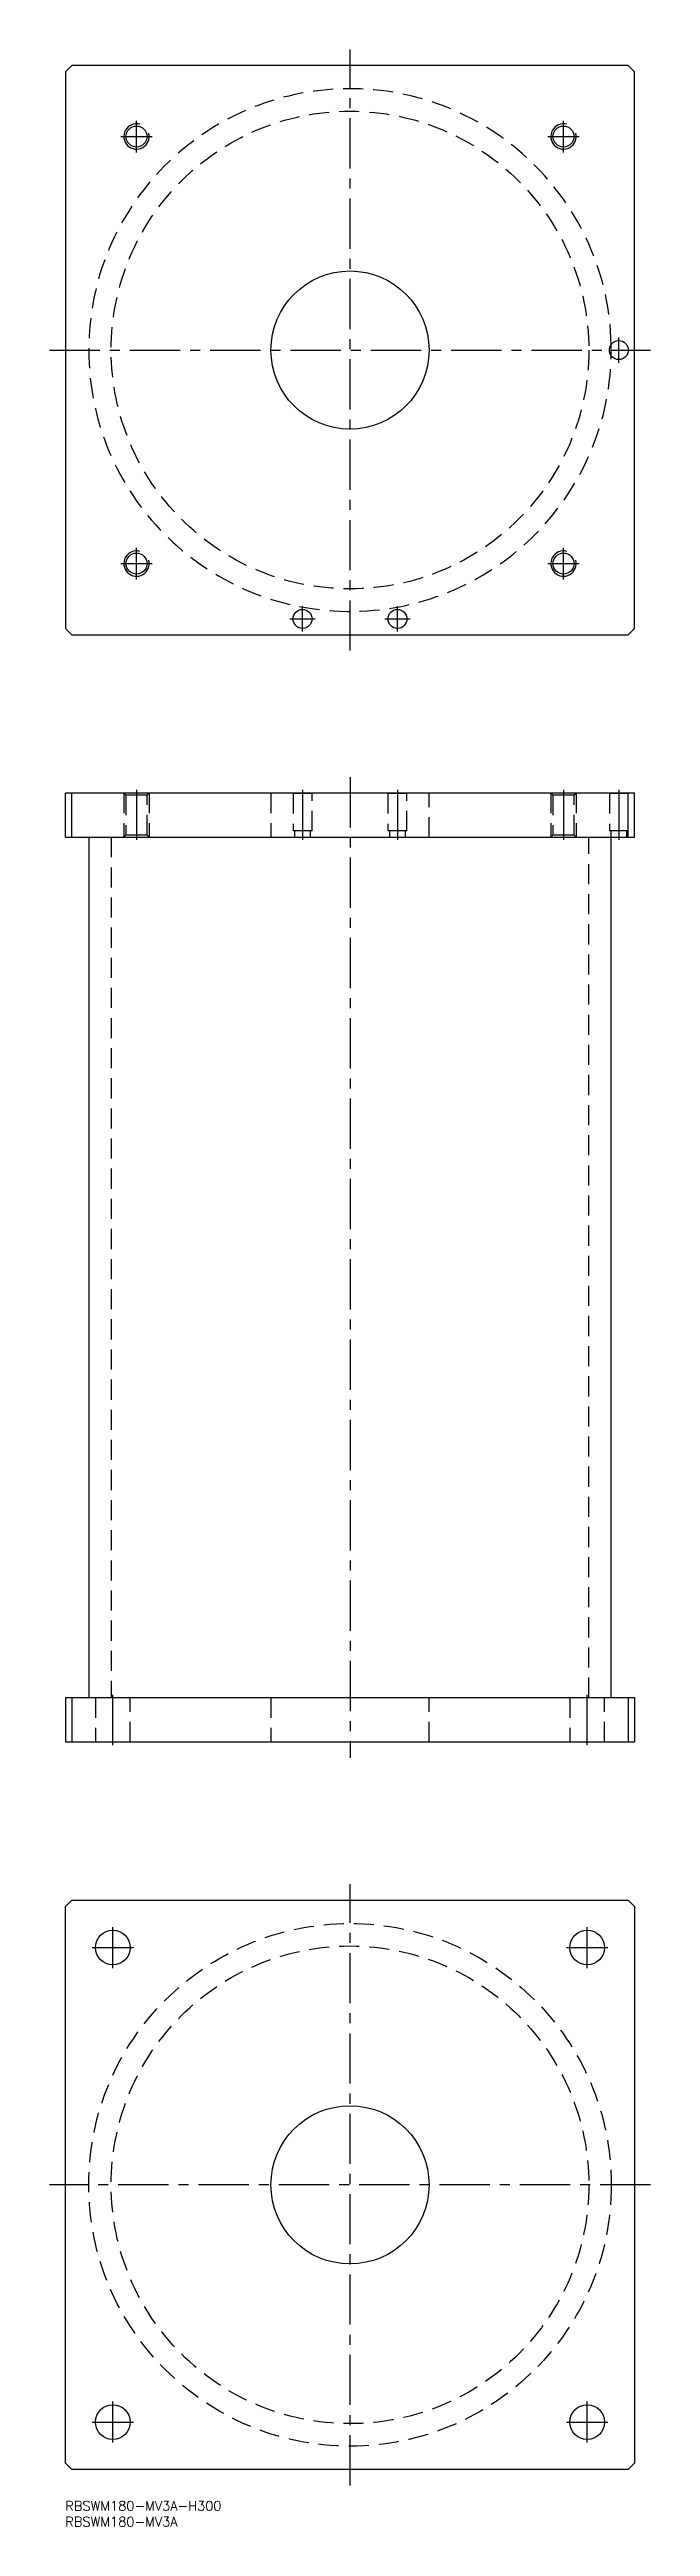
# Model space of a CAD drawing. Extents: x -5 to 185, y -8 to 775.
import ezdxf

# ---------------------------------------------------------------- set-up
doc = ezdxf.new("R2010")
doc.units = 0
doc.header["$LTSCALE"] = 0.5
doc.linetypes.add('CENTER', pattern=[50.8, 31.75, -6.35, 6.35, -6.35])
doc.linetypes.add('DASHED', pattern=[19.05, 12.7, -6.35])
for name, color, linetype in [('MSM_CENTER', 1, 'CENTER'), ('MSM_CONTINUOUS', 7, 'CONTINUOUS'), ('MSM_DASHED', 4, 'DASHED'), ('MSM_NARROW', 5, 'CONTINUOUS'), ('MSM_PART_NUMBER', 7, 'CONTINUOUS')]:
    doc.layers.add(name, color=color, linetype=linetype)
doc.styles.get("Standard").update_dxf_attribs({"font": 'txt.shx', "height": 3, "bigfont": 'bigfont.shx'})

msp = doc.modelspace()

# ---------------------------------------------------------------- linework, layer by layer
at = {"layer": 'MSM_CENTER'}
for p, q in [((90, 585), (90, 775)), ((22.5, 742.5), (22.5, 752.5)), ((157.5, 742.5), (157.5, 752.5)), ((17.5, 747.5), (27.5, 747.5)), ((152.5, 747.5), (162.5, 747.5)), ((175, 676), (175, 684)), ((-5, 680), (185, 680)), ((17.5, 612.5), (27.5, 612.5)), ((22.5, 607.5), (22.5, 617.5)), ((152.5, 612.5), (162.5, 612.5)), ((157.5, 607.5), (157.5, 617.5)), ((75, 591), (75, 599)), ((105, 591), (105, 599)), ((71, 595), (79, 595)), ((101, 595), (109, 595)), ((22.5, 541), (22.5, 525)), ((75, 541), (75, 525)), ((90, 545), (90, 235)), ((105, 541), (105, 525)), ((157.5, 541), (157.5, 525)), ((175, 541), (175, 525)), ((15, 239), (15, 255)), ((165, 239), (165, 255)), ((90, 5), (90, 195)), ((15, 168.5), (15, 181.5)), ((165, 168.5), (165, 181.4)), ((8.5, 175), (21.5, 175)), ((158.5, 175), (171.5, 175)), ((185, 100), (-5, 100)), ((15, 18.5), (15, 31.5)), ((165, 18.5), (165, 31.5)), ((8.5, 25), (21.5, 25)), ((158.5, 25), (171.5, 25))]:
    msp.add_line(p, q, dxfattribs=at)
at = {"layer": 'MSM_CONTINUOUS'}
for p, q in [((2, 770), (0, 768)), ((0, 768), (0, 592)), ((178, 770), (2, 770)), ((180, 768), (178, 770)), ((180, 592), (180, 768)), ((0, 592), (2, 590)), ((2, 590), (178, 590)), ((178, 590), (180, 592)), ((0, 540), (180, 540)), ((0, 526), (0, 540)), ((2, 526), (2, 540)), ((178, 526), (178, 540)), ((180, 526), (180, 540)), ((0, 526), (180, 526)), ((7.4, 526), (7.4, 254)), ((172.6, 254), (172.6, 526)), ((0, 254), (180, 254)), ((0, 254), (0, 240)), ((2, 254), (2, 240)), ((178, 254), (178, 240)), ((180, 254), (180, 240)), ((0, 240), (180, 240)), ((0, 188), (2, 190)), ((0, 12), (0, 188)), ((2, 190), (178, 190)), ((178, 190), (180, 188)), ((180, 188), (180, 12)), ((2, 10), (0, 12)), ((178, 10), (2, 10)), ((180, 12), (178, 10))]:
    msp.add_line(p, q, dxfattribs=at)
for centre, radius in [((22.5, 747.5), 3.3235), ((157.5, 747.5), 3.3235), ((90, 680), 25), ((175, 680), 3), ((22.5, 612.5), 3.3235), ((157.5, 612.5), 3.3235), ((75, 595), 3), ((105, 595), 3), ((15, 175), 5.5), ((165, 175), 5.5), ((90, 100), 25), ((15, 25), 5.5), ((165, 25), 5.5)]:
    msp.add_circle(centre, radius, dxfattribs=at)
msp.add_arc((90, 680), 82.6, 358.7691532, 1.2308468, dxfattribs=at)
at = {"layer": 'MSM_DASHED'}
for p, q in [((18.5, 540), (19.1765, 539.3235)), ((18.5, 540), (18.5, 526)), ((19.1765, 539.3235), (19.1765, 526.6765)), ((25.8235, 539.3235), (19.1765, 539.3235)), ((25.8235, 539.3235), (26.5, 540)), ((25.8235, 526.6765), (25.8235, 539.3235)), ((26.5, 540), (26.5, 526)), ((65, 540), (65, 526)), ((71.8, 540), (72, 539.8)), ((72, 539.8), (72, 528)), ((78, 539.8), (72, 539.8)), ((78, 539.8), (78.2, 540)), ((78, 528), (78, 539.8)), ((101.8, 540), (102, 539.8)), ((102, 539.8), (102, 528)), ((108, 539.8), (102, 539.8)), ((108, 539.8), (108.2, 540)), ((108, 528), (108, 539.8)), ((115, 526), (115, 540)), ((153.5, 540), (154.1765, 539.3235)), ((153.5, 540), (153.5, 526)), ((154.1765, 539.3235), (154.1765, 526.6765)), ((160.8235, 539.3235), (154.1765, 539.3235)), ((160.8235, 539.3235), (161.5, 540)), ((160.8235, 526.6765), (160.8235, 539.3235)), ((161.5, 540), (161.5, 526)), ((171.8, 540), (172, 539.8)), ((172, 539.8), (172, 528)), ((178, 539.8), (172, 539.8)), ((178, 539.8), (178.2, 540)), ((14.5, 526), (14.5, 254)), ((19.1765, 526.6765), (18.5, 526)), ((25.8235, 526.6765), (19.1765, 526.6765)), ((26.5, 526), (25.8235, 526.6765)), ((78, 528), (72, 528)), ((72.5, 528), (72.5, 526)), ((77.5, 526), (77.5, 528)), ((108, 528), (102, 528)), ((102.5, 528), (102.5, 526)), ((107.5, 526), (107.5, 528)), ((154.1765, 526.6765), (153.5, 526)), ((160.8235, 526.6765), (154.1765, 526.6765)), ((161.5, 526), (160.8235, 526.6765)), ((165.5, 254), (165.5, 526)), ((178, 528), (172, 528)), ((172.5, 528), (172.5, 526)), ((177.5, 526), (177.5, 528)), ((9.5, 254), (9.5, 240)), ((20.5, 240), (20.5, 254)), ((65, 254), (65, 240)), ((115, 240), (115, 254)), ((159.5, 254), (159.5, 240)), ((170.5, 240), (170.5, 254))]:
    msp.add_line(p, q, dxfattribs=at)
for centre, radius in [((90, 680), 75.5), ((90, 100), 82.6), ((90, 100), 75.5)]:
    msp.add_circle(centre, radius, dxfattribs=at)
msp.add_arc((90, 680), 82.6, 1.2308468, 358.7691532, dxfattribs=at)
at = {"layer": 'MSM_NARROW'}
for centre in [(22.5, 747.5), (157.5, 747.5), (22.5, 612.5), (157.5, 612.5)]:
    msp.add_arc(centre, 4, 75, 15, dxfattribs=at)

# ---------------------------------------------------------------- texts
at = {"layer": 'MSM_PART_NUMBER'}
for s, p in [('RBSWM180-MV3A-H300', (0, -3)), ('RBSWM180-MV3A', (0, -8))]:
    msp.add_text(s, height=3, dxfattribs=at).set_placement(p)

doc.saveas('drawing.dxf')
